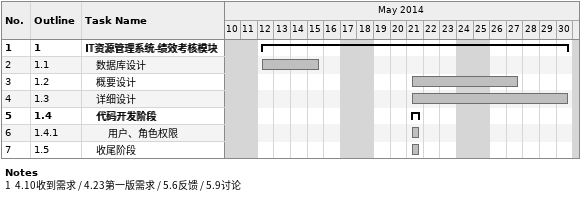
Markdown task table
| ID | WBS | Task | Start | Finish |
|---|---|---|---|---|
| 1 | 1 | **IT资源管理系统-绩效考核模块** | 2014-05-12 | 2014-05-30 |
| 2 | 1.1 | 数据库设计 | 2014-05-12 | 2014-05-15 |
| 3 | 1.2 | 概要设计 | 2014-05-21 | 2014-05-27 |
| 4 | 1.3 | 详细设计 | 2014-05-21 | 2014-05-30 |
| 5 | 1.4 | **代码开发阶段** | 2014-05-21 | 2014-05-21 |
| 6 | 1.4.1 | 用户、角色权限 | 2014-05-21 | 2014-05-21 |
| 7 | 1.5 | 收尾阶段 | 2014-05-21 | 2014-05-21 |

Notes
- 1: 4.10收到需求 / 4.23第一版需求 / 5.6反馈 / 5.9讨论
